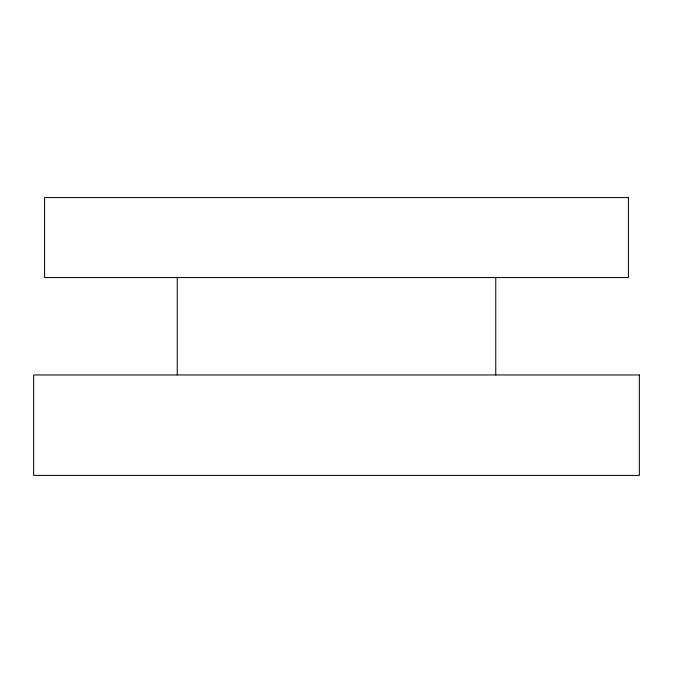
<?xml version="1.0" encoding="UTF-8"?>
<svg xmlns="http://www.w3.org/2000/svg" width="673" height="673" viewBox="0 0 673 673"><rect width="100%" height="100%" fill="white"/><g stroke="black" fill="none" stroke-linecap="round" stroke-linejoin="round"><path stroke-width="1.01" d="M495.757 277.545L495.757 374.962M177.243 277.545L177.243 374.962M628.422 197.593L44.578 197.593L44.578 277.545L628.422 277.545L628.422 197.593M639.35 374.962L33.65 374.962L33.65 475.407L639.35 475.407L639.35 374.962"/></g></svg>
